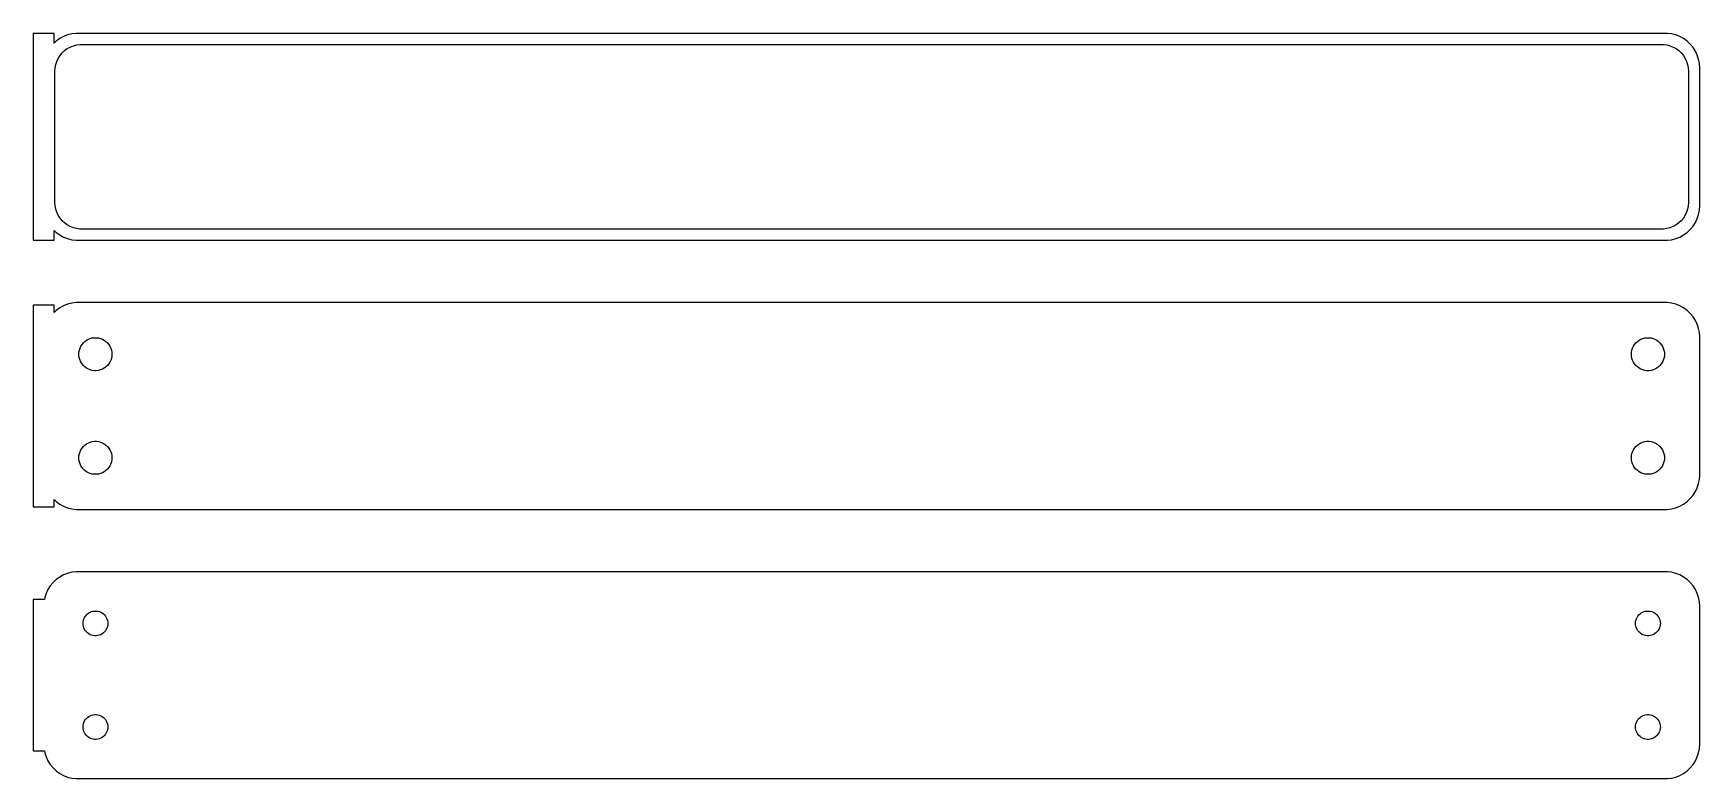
# Model space of a CAD drawing. Header units: metres. Extents: x -122 to 120, y 63 to 171.
import ezdxf

# ---------------------------------------------------------------- set-up
doc = ezdxf.new("R2010")
doc.units = ezdxf.units.M

msp = doc.modelspace()

# ---------------------------------------------------------------- linework, layer by layer
for p, q in [((-118.5, 170.99), (-121.5, 170.99)), ((-121.5, 170.99), (-121.5, 141.01)), ((-118.5, 169.559), (-118.5, 170.99)), ((-118.187, 169.853), (-118.5, 169.559)), ((-117.679, 170.222), (-118.187, 169.853)), ((-117.129, 170.524), (-117.679, 170.222)), ((-116.545, 170.755), (-117.129, 170.524)), ((-115.937, 170.911), (-116.545, 170.755)), ((-116.149, 169.004), (-115.697, 169.183)), ((-115.314, 170.99), (-115.937, 170.911)), ((-115.697, 169.183), (-115.226, 169.304)), ((115.314, 170.99), (-115.314, 170.99)), ((-115.226, 169.304), (-114.743, 169.365)), ((-114.743, 169.365), (114.743, 169.365)), ((114.743, 169.365), (115.226, 169.304)), ((115.226, 169.304), (115.697, 169.183)), ((115.937, 170.911), (115.314, 170.99)), ((115.697, 169.183), (116.149, 169.004)), ((116.545, 170.755), (115.937, 170.911)), ((117.129, 170.524), (116.545, 170.755)), ((117.679, 170.222), (117.129, 170.524)), ((118.187, 169.853), (117.679, 170.222)), ((118.645, 169.423), (118.187, 169.853)), ((119.045, 168.939), (118.645, 169.423)), ((-118.251, 166.463), (-118.101, 166.926)), ((-118.101, 166.926), (-117.894, 167.366)), ((-117.894, 167.366), (-117.633, 167.776)), ((-117.633, 167.776), (-117.323, 168.151)), ((-117.323, 168.151), (-116.969, 168.484)), ((-116.969, 168.484), (-116.575, 168.77)), ((-116.575, 168.77), (-116.149, 169.004)), ((116.149, 169.004), (116.575, 168.77)), ((116.575, 168.77), (116.969, 168.484)), ((116.969, 168.484), (117.323, 168.151)), ((117.323, 168.151), (117.633, 167.776)), ((117.633, 167.776), (117.894, 167.366)), ((117.894, 167.366), (118.101, 166.926)), ((118.101, 166.926), (118.251, 166.463)), ((119.382, 168.409), (119.045, 168.939)), ((119.649, 167.841), (119.382, 168.409)), ((119.843, 167.243), (119.649, 167.841)), ((119.961, 166.627), (119.843, 167.243)), ((-118.373, 165.5), (-118.342, 165.985)), ((-118.373, 146.5), (-118.373, 165.5)), ((-118.342, 165.985), (-118.251, 166.463)), ((118.251, 166.463), (118.342, 165.985)), ((118.342, 165.985), (118.373, 165.5)), ((118.373, 165.5), (118.373, 146.5)), ((120, 166), (119.961, 166.627)), ((120, 146), (120, 166)), ((-118.342, 146.015), (-118.373, 146.5)), ((-118.251, 145.537), (-118.342, 146.015)), ((-118.101, 145.074), (-118.251, 145.537)), ((-117.894, 144.634), (-118.101, 145.074)), ((118.101, 145.074), (117.894, 144.634)), ((118.251, 145.537), (118.101, 145.074)), ((118.342, 146.015), (118.251, 145.537)), ((118.373, 146.5), (118.342, 146.015)), ((119.843, 144.757), (119.961, 145.373)), ((119.961, 145.373), (120, 146)), ((-117.633, 144.224), (-117.894, 144.634)), ((-117.323, 143.849), (-117.633, 144.224)), ((-116.969, 143.516), (-117.323, 143.849)), ((-116.575, 143.23), (-116.969, 143.516)), ((-116.149, 142.996), (-116.575, 143.23)), ((-115.697, 142.817), (-116.149, 142.996)), ((-115.226, 142.696), (-115.697, 142.817)), ((-114.743, 142.635), (-115.226, 142.696)), ((114.743, 142.635), (-114.743, 142.635)), ((115.226, 142.696), (114.743, 142.635)), ((115.697, 142.817), (115.226, 142.696)), ((116.149, 142.996), (115.697, 142.817)), ((116.575, 143.23), (116.149, 142.996)), ((116.969, 143.516), (116.575, 143.23)), ((117.323, 143.849), (116.969, 143.516)), ((117.633, 144.224), (117.323, 143.849)), ((117.894, 144.634), (117.633, 144.224)), ((118.187, 142.147), (118.645, 142.577)), ((118.645, 142.577), (119.045, 143.061)), ((119.045, 143.061), (119.382, 143.591)), ((119.382, 143.591), (119.649, 144.159)), ((119.649, 144.159), (119.843, 144.757)), ((-121.5, 141.01), (-118.5, 141.01)), ((-118.5, 142.441), (-118.187, 142.147)), ((-118.5, 141.01), (-118.5, 142.441)), ((-118.187, 142.147), (-117.679, 141.778)), ((-117.679, 141.778), (-117.129, 141.476)), ((-117.129, 141.476), (-116.545, 141.245)), ((-116.545, 141.245), (-115.937, 141.089)), ((-115.937, 141.089), (-115.314, 141.01)), ((-115.314, 141.01), (115.314, 141.01)), ((115.314, 141.01), (115.937, 141.089)), ((115.937, 141.089), (116.545, 141.245)), ((116.545, 141.245), (117.129, 141.476)), ((117.129, 141.476), (117.679, 141.778)), ((117.679, 141.778), (118.187, 142.147)), ((-118.5, 131.615), (-121.5, 131.615)), ((-121.5, 131.615), (-121.5, 102.385)), ((-118.5, 130.559), (-118.5, 131.615)), ((-118.187, 130.853), (-118.5, 130.559)), ((-117.679, 131.222), (-118.187, 130.853)), ((-117.129, 131.524), (-117.679, 131.222)), ((-116.545, 131.755), (-117.129, 131.524)), ((-115.937, 131.911), (-116.545, 131.755)), ((-115.314, 131.99), (-115.937, 131.911)), ((115.314, 131.99), (-115.314, 131.99)), ((115.937, 131.911), (115.314, 131.99)), ((116.545, 131.755), (115.937, 131.911)), ((117.129, 131.524), (116.545, 131.755)), ((117.679, 131.222), (117.129, 131.524)), ((118.187, 130.853), (117.679, 131.222)), ((118.645, 130.423), (118.187, 130.853)), ((119.045, 129.939), (118.645, 130.423)), ((119.382, 129.409), (119.045, 129.939)), ((119.649, 128.841), (119.382, 129.409)), ((119.843, 128.243), (119.649, 128.841)), ((119.961, 127.627), (119.843, 128.243)), ((-114.731, 125.383), (-114.603, 125.656)), ((-114.603, 125.656), (-114.442, 125.911)), ((-114.442, 125.911), (-114.25, 126.143)), ((-114.25, 126.143), (-114.03, 126.349)), ((-114.03, 126.349), (-113.786, 126.526)), ((-113.786, 126.526), (-113.522, 126.672)), ((-113.522, 126.672), (-113.242, 126.783)), ((-113.242, 126.783), (-112.95, 126.857)), ((-112.95, 126.857), (-112.651, 126.895)), ((-112.651, 126.895), (-112.349, 126.895)), ((-112.349, 126.895), (-112.05, 126.857)), ((-112.05, 126.857), (-111.758, 126.783)), ((-111.758, 126.783), (-111.478, 126.672)), ((-111.478, 126.672), (-111.214, 126.526)), ((-111.214, 126.526), (-110.97, 126.349)), ((-110.97, 126.349), (-110.75, 126.143)), ((-110.75, 126.143), (-110.558, 125.911)), ((-110.558, 125.911), (-110.397, 125.656)), ((-110.397, 125.656), (-110.269, 125.383)), ((110.269, 125.383), (110.397, 125.656)), ((110.397, 125.656), (110.558, 125.911)), ((110.558, 125.911), (110.75, 126.143)), ((110.75, 126.143), (110.97, 126.349)), ((110.97, 126.349), (111.214, 126.526)), ((111.214, 126.526), (111.478, 126.672)), ((111.478, 126.672), (111.758, 126.783)), ((111.758, 126.783), (112.05, 126.857)), ((112.05, 126.857), (112.349, 126.895)), ((112.349, 126.895), (112.651, 126.895)), ((112.651, 126.895), (112.95, 126.857)), ((112.95, 126.857), (113.242, 126.783)), ((113.242, 126.783), (113.522, 126.672)), ((113.522, 126.672), (113.786, 126.526)), ((113.786, 126.526), (114.03, 126.349)), ((114.03, 126.349), (114.25, 126.143)), ((114.25, 126.143), (114.442, 125.911)), ((114.442, 125.911), (114.603, 125.656)), ((114.603, 125.656), (114.731, 125.383)), ((120, 127), (119.961, 127.627)), ((120, 107), (120, 127)), ((-114.9, 124.5), (-114.881, 124.801)), ((-114.881, 124.199), (-114.9, 124.5)), ((-114.881, 124.801), (-114.825, 125.097)), ((-114.825, 123.903), (-114.881, 124.199)), ((-114.825, 125.097), (-114.731, 125.383)), ((-114.731, 123.617), (-114.825, 123.903)), ((-114.603, 123.344), (-114.731, 123.617)), ((-114.442, 123.089), (-114.603, 123.344)), ((-110.397, 123.344), (-110.558, 123.089)), ((-110.269, 123.617), (-110.397, 123.344)), ((-110.269, 125.383), (-110.175, 125.097)), ((-110.175, 123.903), (-110.269, 123.617)), ((-110.175, 125.097), (-110.119, 124.801)), ((-110.119, 124.199), (-110.175, 123.903)), ((-110.119, 124.801), (-110.1, 124.5)), ((-110.1, 124.5), (-110.119, 124.199)), ((110.1, 124.5), (110.119, 124.801)), ((110.119, 124.199), (110.1, 124.5)), ((110.119, 124.801), (110.175, 125.097)), ((110.175, 123.903), (110.119, 124.199)), ((110.175, 125.097), (110.269, 125.383)), ((110.269, 123.617), (110.175, 123.903)), ((110.397, 123.344), (110.269, 123.617)), ((110.558, 123.089), (110.397, 123.344)), ((114.603, 123.344), (114.442, 123.089)), ((114.731, 123.617), (114.603, 123.344)), ((114.731, 125.383), (114.825, 125.097)), ((114.825, 123.903), (114.731, 123.617)), ((114.825, 125.097), (114.881, 124.801)), ((114.881, 124.199), (114.825, 123.903)), ((114.881, 124.801), (114.9, 124.5)), ((114.9, 124.5), (114.881, 124.199)), ((-114.25, 122.857), (-114.442, 123.089)), ((-114.03, 122.651), (-114.25, 122.857)), ((-113.786, 122.474), (-114.03, 122.651)), ((-113.522, 122.328), (-113.786, 122.474)), ((-113.242, 122.217), (-113.522, 122.328)), ((-112.95, 122.143), (-113.242, 122.217)), ((-112.651, 122.105), (-112.95, 122.143)), ((-112.349, 122.105), (-112.651, 122.105)), ((-112.05, 122.143), (-112.349, 122.105)), ((-111.758, 122.217), (-112.05, 122.143)), ((-111.478, 122.328), (-111.758, 122.217)), ((-111.214, 122.474), (-111.478, 122.328)), ((-110.97, 122.651), (-111.214, 122.474)), ((-110.75, 122.857), (-110.97, 122.651)), ((-110.558, 123.089), (-110.75, 122.857)), ((110.75, 122.857), (110.558, 123.089)), ((110.97, 122.651), (110.75, 122.857)), ((111.214, 122.474), (110.97, 122.651)), ((111.478, 122.328), (111.214, 122.474)), ((111.758, 122.217), (111.478, 122.328)), ((112.05, 122.143), (111.758, 122.217)), ((112.349, 122.105), (112.05, 122.143)), ((112.651, 122.105), (112.349, 122.105)), ((112.95, 122.143), (112.651, 122.105)), ((113.242, 122.217), (112.95, 122.143)), ((113.522, 122.328), (113.242, 122.217)), ((113.786, 122.474), (113.522, 122.328)), ((114.03, 122.651), (113.786, 122.474)), ((114.25, 122.857), (114.03, 122.651)), ((114.442, 123.089), (114.25, 122.857)), ((-114.442, 110.911), (-114.25, 111.143)), ((-114.25, 111.143), (-114.03, 111.349)), ((-114.03, 111.349), (-113.786, 111.526)), ((-113.786, 111.526), (-113.522, 111.672)), ((-113.522, 111.672), (-113.242, 111.783)), ((-113.242, 111.783), (-112.95, 111.857)), ((-112.95, 111.857), (-112.651, 111.895)), ((-112.651, 111.895), (-112.349, 111.895)), ((-112.349, 111.895), (-112.05, 111.857)), ((-112.05, 111.857), (-111.758, 111.783)), ((-111.758, 111.783), (-111.478, 111.672)), ((-111.478, 111.672), (-111.214, 111.526)), ((-111.214, 111.526), (-110.97, 111.349)), ((-110.97, 111.349), (-110.75, 111.143)), ((-110.75, 111.143), (-110.558, 110.911)), ((110.558, 110.911), (110.75, 111.143)), ((110.75, 111.143), (110.97, 111.349)), ((110.97, 111.349), (111.214, 111.526)), ((111.214, 111.526), (111.478, 111.672)), ((111.478, 111.672), (111.758, 111.783)), ((111.758, 111.783), (112.05, 111.857)), ((112.05, 111.857), (112.349, 111.895)), ((112.349, 111.895), (112.651, 111.895)), ((112.651, 111.895), (112.95, 111.857)), ((112.95, 111.857), (113.242, 111.783)), ((113.242, 111.783), (113.522, 111.672)), ((113.522, 111.672), (113.786, 111.526)), ((113.786, 111.526), (114.03, 111.349)), ((114.03, 111.349), (114.25, 111.143)), ((114.25, 111.143), (114.442, 110.911)), ((-114.9, 109.5), (-114.881, 109.801)), ((-114.881, 109.199), (-114.9, 109.5)), ((-114.881, 109.801), (-114.825, 110.097)), ((-114.825, 108.903), (-114.881, 109.199)), ((-114.825, 110.097), (-114.731, 110.383)), ((-114.731, 108.617), (-114.825, 108.903)), ((-114.731, 110.383), (-114.603, 110.656)), ((-114.603, 110.656), (-114.442, 110.911)), ((-110.558, 110.911), (-110.397, 110.656)), ((-110.397, 110.656), (-110.269, 110.383)), ((-110.269, 110.383), (-110.175, 110.097)), ((-110.175, 108.903), (-110.269, 108.617)), ((-110.175, 110.097), (-110.119, 109.801)), ((-110.119, 109.199), (-110.175, 108.903)), ((-110.119, 109.801), (-110.1, 109.5)), ((-110.1, 109.5), (-110.119, 109.199)), ((110.1, 109.5), (110.119, 109.801)), ((110.119, 109.199), (110.1, 109.5)), ((110.119, 109.801), (110.175, 110.097)), ((110.175, 108.903), (110.119, 109.199)), ((110.175, 110.097), (110.269, 110.383)), ((110.269, 108.617), (110.175, 108.903)), ((110.269, 110.383), (110.397, 110.656)), ((110.397, 110.656), (110.558, 110.911)), ((114.442, 110.911), (114.603, 110.656)), ((114.603, 110.656), (114.731, 110.383)), ((114.731, 110.383), (114.825, 110.097)), ((114.825, 108.903), (114.731, 108.617)), ((114.825, 110.097), (114.881, 109.801)), ((114.881, 109.199), (114.825, 108.903)), ((114.881, 109.801), (114.9, 109.5)), ((114.9, 109.5), (114.881, 109.199)), ((-114.603, 108.344), (-114.731, 108.617)), ((-114.442, 108.089), (-114.603, 108.344)), ((-114.25, 107.857), (-114.442, 108.089)), ((-114.03, 107.651), (-114.25, 107.857)), ((-113.786, 107.474), (-114.03, 107.651)), ((-113.522, 107.328), (-113.786, 107.474)), ((-113.242, 107.217), (-113.522, 107.328)), ((-112.95, 107.143), (-113.242, 107.217)), ((-112.651, 107.105), (-112.95, 107.143)), ((-112.349, 107.105), (-112.651, 107.105)), ((-112.05, 107.143), (-112.349, 107.105)), ((-111.758, 107.217), (-112.05, 107.143)), ((-111.478, 107.328), (-111.758, 107.217)), ((-111.214, 107.474), (-111.478, 107.328)), ((-110.97, 107.651), (-111.214, 107.474)), ((-110.75, 107.857), (-110.97, 107.651)), ((-110.558, 108.089), (-110.75, 107.857)), ((-110.397, 108.344), (-110.558, 108.089)), ((-110.269, 108.617), (-110.397, 108.344)), ((110.397, 108.344), (110.269, 108.617)), ((110.558, 108.089), (110.397, 108.344)), ((110.75, 107.857), (110.558, 108.089)), ((110.97, 107.651), (110.75, 107.857)), ((111.214, 107.474), (110.97, 107.651)), ((111.478, 107.328), (111.214, 107.474)), ((111.758, 107.217), (111.478, 107.328)), ((112.05, 107.143), (111.758, 107.217)), ((112.349, 107.105), (112.05, 107.143)), ((112.651, 107.105), (112.349, 107.105)), ((112.95, 107.143), (112.651, 107.105)), ((113.242, 107.217), (112.95, 107.143)), ((113.522, 107.328), (113.242, 107.217)), ((113.786, 107.474), (113.522, 107.328)), ((114.03, 107.651), (113.786, 107.474)), ((114.25, 107.857), (114.03, 107.651)), ((114.442, 108.089), (114.25, 107.857)), ((114.603, 108.344), (114.442, 108.089)), ((114.731, 108.617), (114.603, 108.344)), ((119.843, 105.757), (119.961, 106.373)), ((119.961, 106.373), (120, 107)), ((118.645, 103.577), (119.045, 104.061)), ((119.045, 104.061), (119.382, 104.591)), ((119.382, 104.591), (119.649, 105.159)), ((119.649, 105.159), (119.843, 105.757)), ((-121.5, 102.385), (-118.5, 102.385)), ((-118.5, 102.385), (-118.5, 103.441)), ((-118.5, 103.441), (-118.187, 103.147)), ((-118.187, 103.147), (-117.679, 102.778)), ((-117.679, 102.778), (-117.129, 102.476)), ((-117.129, 102.476), (-116.545, 102.245)), ((-116.545, 102.245), (-115.937, 102.089)), ((-115.937, 102.089), (-115.314, 102.01)), ((-115.314, 102.01), (115.314, 102.01)), ((115.314, 102.01), (115.937, 102.089)), ((115.937, 102.089), (116.545, 102.245)), ((116.545, 102.245), (117.129, 102.476)), ((117.129, 102.476), (117.679, 102.778)), ((117.679, 102.778), (118.187, 103.147)), ((118.187, 103.147), (118.645, 103.577)), ((-118.187, 91.8526), (-118.645, 91.4227)), ((-117.679, 92.2216), (-118.187, 91.8526)), ((-117.129, 92.5241), (-117.679, 92.2216)), ((-116.545, 92.7553), (-117.129, 92.5241)), ((-115.937, 92.9114), (-116.545, 92.7553)), ((-115.314, 92.9901), (-115.937, 92.9114)), ((115.314, 92.9901), (-115.314, 92.9901)), ((115.937, 92.9114), (115.314, 92.9901)), ((116.545, 92.7553), (115.937, 92.9114)), ((117.129, 92.5241), (116.545, 92.7553)), ((117.679, 92.2216), (117.129, 92.5241)), ((118.187, 91.8526), (117.679, 92.2216)), ((118.645, 91.4227), (118.187, 91.8526)), ((-119.649, 89.8406), (-119.843, 89.2434)), ((-119.382, 90.4088), (-119.649, 89.8406)), ((-119.045, 90.9389), (-119.382, 90.4088)), ((-118.645, 91.4227), (-119.045, 90.9389)), ((119.045, 90.9389), (118.645, 91.4227)), ((119.382, 90.4088), (119.045, 90.9389)), ((119.649, 89.8406), (119.382, 90.4088)), ((119.843, 89.2434), (119.649, 89.8406)), ((-119.9, 88.9442), (-121.5, 88.9442)), ((-121.5, 88.9442), (-121.5, 67.0558)), ((-119.843, 89.2434), (-119.9, 88.9442)), ((-113.647, 86.8869), (-113.464, 87.0198)), ((-113.464, 87.0198), (-113.266, 87.1287)), ((-113.266, 87.1287), (-113.056, 87.2119)), ((-113.056, 87.2119), (-112.837, 87.2681)), ((-112.837, 87.2681), (-112.613, 87.2964)), ((-112.613, 87.2964), (-112.387, 87.2964)), ((-112.387, 87.2964), (-112.163, 87.2681)), ((-112.163, 87.2681), (-111.944, 87.2119)), ((-111.944, 87.2119), (-111.734, 87.1287)), ((-111.734, 87.1287), (-111.536, 87.0198)), ((-111.536, 87.0198), (-111.353, 86.8869)), ((111.353, 86.8869), (111.536, 87.0198)), ((111.536, 87.0198), (111.734, 87.1287)), ((111.734, 87.1287), (111.944, 87.2119)), ((111.944, 87.2119), (112.163, 87.2681)), ((112.163, 87.2681), (112.387, 87.2964)), ((112.387, 87.2964), (112.613, 87.2964)), ((112.613, 87.2964), (112.837, 87.2681)), ((112.837, 87.2681), (113.056, 87.2119)), ((113.056, 87.2119), (113.266, 87.1287)), ((113.266, 87.1287), (113.464, 87.0198)), ((113.464, 87.0198), (113.647, 86.8869)), ((119.961, 88.6267), (119.843, 89.2434)), ((120, 88), (119.961, 88.6267)), ((120, 68), (120, 88)), ((-114.3, 85.5), (-114.286, 85.7256)), ((-114.286, 85.2744), (-114.3, 85.5)), ((-114.286, 85.7256), (-114.243, 85.9476)), ((-114.243, 85.0524), (-114.286, 85.2744)), ((-114.243, 85.9476), (-114.174, 86.1626)), ((-114.174, 84.8374), (-114.243, 85.0524)), ((-114.174, 86.1626), (-114.077, 86.3671)), ((-114.077, 84.6328), (-114.174, 84.8374)), ((-114.077, 86.3671), (-113.956, 86.558)), ((-113.956, 84.442), (-114.077, 84.6328)), ((-113.956, 86.558), (-113.812, 86.7322)), ((-113.812, 86.7322), (-113.647, 86.8869)), ((-111.353, 86.8869), (-111.188, 86.7322)), ((-111.188, 86.7322), (-111.044, 86.558)), ((-111.044, 86.558), (-110.923, 86.3671)), ((-110.923, 84.6328), (-111.044, 84.442)), ((-110.923, 86.3671), (-110.826, 86.1626)), ((-110.826, 84.8374), (-110.923, 84.6328)), ((-110.826, 86.1626), (-110.757, 85.9476)), ((-110.757, 85.0524), (-110.826, 84.8374)), ((-110.757, 85.9476), (-110.714, 85.7256)), ((-110.714, 85.2744), (-110.757, 85.0524)), ((-110.714, 85.7256), (-110.7, 85.5)), ((-110.7, 85.5), (-110.714, 85.2744)), ((110.7, 85.5), (110.714, 85.7256)), ((110.714, 85.2744), (110.7, 85.5)), ((110.714, 85.7256), (110.757, 85.9476)), ((110.757, 85.0524), (110.714, 85.2744)), ((110.757, 85.9476), (110.826, 86.1626)), ((110.826, 84.8374), (110.757, 85.0524)), ((110.826, 86.1626), (110.923, 86.3671)), ((110.923, 84.6328), (110.826, 84.8374)), ((110.923, 86.3671), (111.044, 86.558)), ((111.044, 84.442), (110.923, 84.6328)), ((111.044, 86.558), (111.188, 86.7322)), ((111.188, 86.7322), (111.353, 86.8869)), ((113.647, 86.8869), (113.812, 86.7322)), ((113.812, 86.7322), (113.956, 86.558)), ((113.956, 86.558), (114.077, 86.3671)), ((114.077, 84.6328), (113.956, 84.442)), ((114.077, 86.3671), (114.174, 86.1626)), ((114.174, 84.8374), (114.077, 84.6328)), ((114.174, 86.1626), (114.243, 85.9476)), ((114.243, 85.0524), (114.174, 84.8374)), ((114.243, 85.9476), (114.286, 85.7256)), ((114.286, 85.2744), (114.243, 85.0524)), ((114.286, 85.7256), (114.3, 85.5)), ((114.3, 85.5), (114.286, 85.2744)), ((-113.812, 84.2678), (-113.956, 84.442)), ((-113.647, 84.1131), (-113.812, 84.2678)), ((-113.464, 83.9802), (-113.647, 84.1131)), ((-113.266, 83.8713), (-113.464, 83.9802)), ((-113.056, 83.7881), (-113.266, 83.8713)), ((-112.837, 83.7319), (-113.056, 83.7881)), ((-112.613, 83.7036), (-112.837, 83.7319)), ((-112.387, 83.7036), (-112.613, 83.7036)), ((-112.163, 83.7319), (-112.387, 83.7036)), ((-111.944, 83.7881), (-112.163, 83.7319)), ((-111.734, 83.8713), (-111.944, 83.7881)), ((-111.536, 83.9802), (-111.734, 83.8713)), ((-111.353, 84.1131), (-111.536, 83.9802)), ((-111.188, 84.2678), (-111.353, 84.1131)), ((-111.044, 84.442), (-111.188, 84.2678)), ((111.188, 84.2678), (111.044, 84.442)), ((111.353, 84.1131), (111.188, 84.2678)), ((111.536, 83.9802), (111.353, 84.1131)), ((111.734, 83.8713), (111.536, 83.9802)), ((111.944, 83.7881), (111.734, 83.8713)), ((112.163, 83.7319), (111.944, 83.7881)), ((112.387, 83.7036), (112.163, 83.7319)), ((112.613, 83.7036), (112.387, 83.7036)), ((112.837, 83.7319), (112.613, 83.7036)), ((113.056, 83.7881), (112.837, 83.7319)), ((113.266, 83.8713), (113.056, 83.7881)), ((113.464, 83.9802), (113.266, 83.8713)), ((113.647, 84.1131), (113.464, 83.9802)), ((113.812, 84.2678), (113.647, 84.1131)), ((113.956, 84.442), (113.812, 84.2678)), ((-114.3, 70.5), (-114.286, 70.7256)), ((-114.286, 70.2744), (-114.3, 70.5)), ((-114.286, 70.7256), (-114.243, 70.9476)), ((-114.243, 70.0524), (-114.286, 70.2744)), ((-114.243, 70.9476), (-114.174, 71.1626)), ((-114.174, 69.8374), (-114.243, 70.0524)), ((-114.174, 71.1626), (-114.077, 71.3672)), ((-114.077, 71.3672), (-113.956, 71.558)), ((-113.956, 71.558), (-113.812, 71.7322)), ((-113.812, 71.7322), (-113.647, 71.8869)), ((-113.647, 71.8869), (-113.464, 72.0198)), ((-113.464, 72.0198), (-113.266, 72.1287)), ((-113.266, 72.1287), (-113.056, 72.2119)), ((-113.056, 72.2119), (-112.837, 72.2681)), ((-112.837, 72.2681), (-112.613, 72.2964)), ((-112.613, 72.2964), (-112.387, 72.2964)), ((-112.387, 72.2964), (-112.163, 72.2681)), ((-112.163, 72.2681), (-111.944, 72.2119)), ((-111.944, 72.2119), (-111.734, 72.1287)), ((-111.734, 72.1287), (-111.536, 72.0198)), ((-111.536, 72.0198), (-111.353, 71.8869)), ((-111.353, 71.8869), (-111.188, 71.7322)), ((-111.188, 71.7322), (-111.044, 71.558)), ((-111.044, 71.558), (-110.923, 71.3672)), ((-110.923, 71.3672), (-110.826, 71.1626)), ((-110.826, 71.1626), (-110.757, 70.9476)), ((-110.757, 70.0524), (-110.826, 69.8374)), ((-110.757, 70.9476), (-110.714, 70.7256)), ((-110.714, 70.2744), (-110.757, 70.0524)), ((-110.714, 70.7256), (-110.7, 70.5)), ((-110.7, 70.5), (-110.714, 70.2744)), ((110.7, 70.5), (110.714, 70.7256)), ((110.714, 70.2744), (110.7, 70.5)), ((110.714, 70.7256), (110.757, 70.9476)), ((110.757, 70.0524), (110.714, 70.2744)), ((110.757, 70.9476), (110.826, 71.1626)), ((110.826, 69.8374), (110.757, 70.0524)), ((110.826, 71.1626), (110.923, 71.3672)), ((110.923, 71.3672), (111.044, 71.558)), ((111.044, 71.558), (111.188, 71.7322)), ((111.188, 71.7322), (111.353, 71.8869)), ((111.353, 71.8869), (111.536, 72.0198)), ((111.536, 72.0198), (111.734, 72.1287)), ((111.734, 72.1287), (111.944, 72.2119)), ((111.944, 72.2119), (112.163, 72.2681)), ((112.163, 72.2681), (112.387, 72.2964)), ((112.387, 72.2964), (112.613, 72.2964)), ((112.613, 72.2964), (112.837, 72.2681)), ((112.837, 72.2681), (113.056, 72.2119)), ((113.056, 72.2119), (113.266, 72.1287)), ((113.266, 72.1287), (113.464, 72.0198)), ((113.464, 72.0198), (113.647, 71.8869)), ((113.647, 71.8869), (113.812, 71.7322)), ((113.812, 71.7322), (113.956, 71.558)), ((113.956, 71.558), (114.077, 71.3672)), ((114.077, 71.3672), (114.174, 71.1626)), ((114.174, 71.1626), (114.243, 70.9476)), ((114.243, 70.0524), (114.174, 69.8374)), ((114.243, 70.9476), (114.286, 70.7256)), ((114.286, 70.2744), (114.243, 70.0524)), ((114.286, 70.7256), (114.3, 70.5)), ((114.3, 70.5), (114.286, 70.2744)), ((-114.077, 69.6329), (-114.174, 69.8374)), ((-113.956, 69.442), (-114.077, 69.6329)), ((-113.812, 69.2678), (-113.956, 69.442)), ((-113.647, 69.1131), (-113.812, 69.2678)), ((-113.464, 68.9802), (-113.647, 69.1131)), ((-113.266, 68.8713), (-113.464, 68.9802)), ((-113.056, 68.7881), (-113.266, 68.8713)), ((-112.837, 68.7319), (-113.056, 68.7881)), ((-112.613, 68.7036), (-112.837, 68.7319)), ((-112.387, 68.7036), (-112.613, 68.7036)), ((-112.163, 68.7319), (-112.387, 68.7036)), ((-111.944, 68.7881), (-112.163, 68.7319)), ((-111.734, 68.8713), (-111.944, 68.7881)), ((-111.536, 68.9802), (-111.734, 68.8713)), ((-111.353, 69.1131), (-111.536, 68.9802)), ((-111.188, 69.2678), (-111.353, 69.1131)), ((-111.044, 69.442), (-111.188, 69.2678)), ((-110.923, 69.6329), (-111.044, 69.442)), ((-110.826, 69.8374), (-110.923, 69.6329)), ((110.923, 69.6329), (110.826, 69.8374)), ((111.044, 69.442), (110.923, 69.6329)), ((111.188, 69.2678), (111.044, 69.442)), ((111.353, 69.1131), (111.188, 69.2678)), ((111.536, 68.9802), (111.353, 69.1131)), ((111.734, 68.8713), (111.536, 68.9802)), ((111.944, 68.7881), (111.734, 68.8713)), ((112.163, 68.7319), (111.944, 68.7881)), ((112.387, 68.7036), (112.163, 68.7319)), ((112.613, 68.7036), (112.387, 68.7036)), ((112.837, 68.7319), (112.613, 68.7036)), ((113.056, 68.7881), (112.837, 68.7319)), ((113.266, 68.8713), (113.056, 68.7881)), ((113.464, 68.9802), (113.266, 68.8713)), ((113.647, 69.1131), (113.464, 68.9802)), ((113.812, 69.2678), (113.647, 69.1131)), ((113.956, 69.442), (113.812, 69.2678)), ((114.077, 69.6329), (113.956, 69.442)), ((114.174, 69.8374), (114.077, 69.6329)), ((119.961, 67.3733), (120, 68)), ((-121.5, 67.0558), (-119.9, 67.0558)), ((-119.9, 67.0558), (-119.843, 66.7566)), ((-119.843, 66.7566), (-119.649, 66.1594)), ((-119.649, 66.1594), (-119.382, 65.5912)), ((-119.382, 65.5912), (-119.045, 65.0611)), ((119.045, 65.0611), (119.382, 65.5912)), ((119.382, 65.5912), (119.649, 66.1594)), ((119.649, 66.1594), (119.843, 66.7566)), ((119.843, 66.7566), (119.961, 67.3733)), ((-119.045, 65.0611), (-118.645, 64.5773)), ((-118.645, 64.5773), (-118.187, 64.1474)), ((-118.187, 64.1474), (-117.679, 63.7784)), ((-117.679, 63.7784), (-117.129, 63.4759)), ((-117.129, 63.4759), (-116.545, 63.2447)), ((-116.545, 63.2447), (-115.937, 63.0886)), ((-115.937, 63.0886), (-115.314, 63.0099)), ((-115.314, 63.0099), (115.314, 63.0099)), ((115.314, 63.0099), (115.937, 63.0886)), ((115.937, 63.0886), (116.545, 63.2447)), ((116.545, 63.2447), (117.129, 63.4759)), ((117.129, 63.4759), (117.679, 63.7784)), ((117.679, 63.7784), (118.187, 64.1474)), ((118.187, 64.1474), (118.645, 64.5773)), ((118.645, 64.5773), (119.045, 65.0611))]:
    msp.add_line(p, q)

doc.saveas('drawing.dxf')
